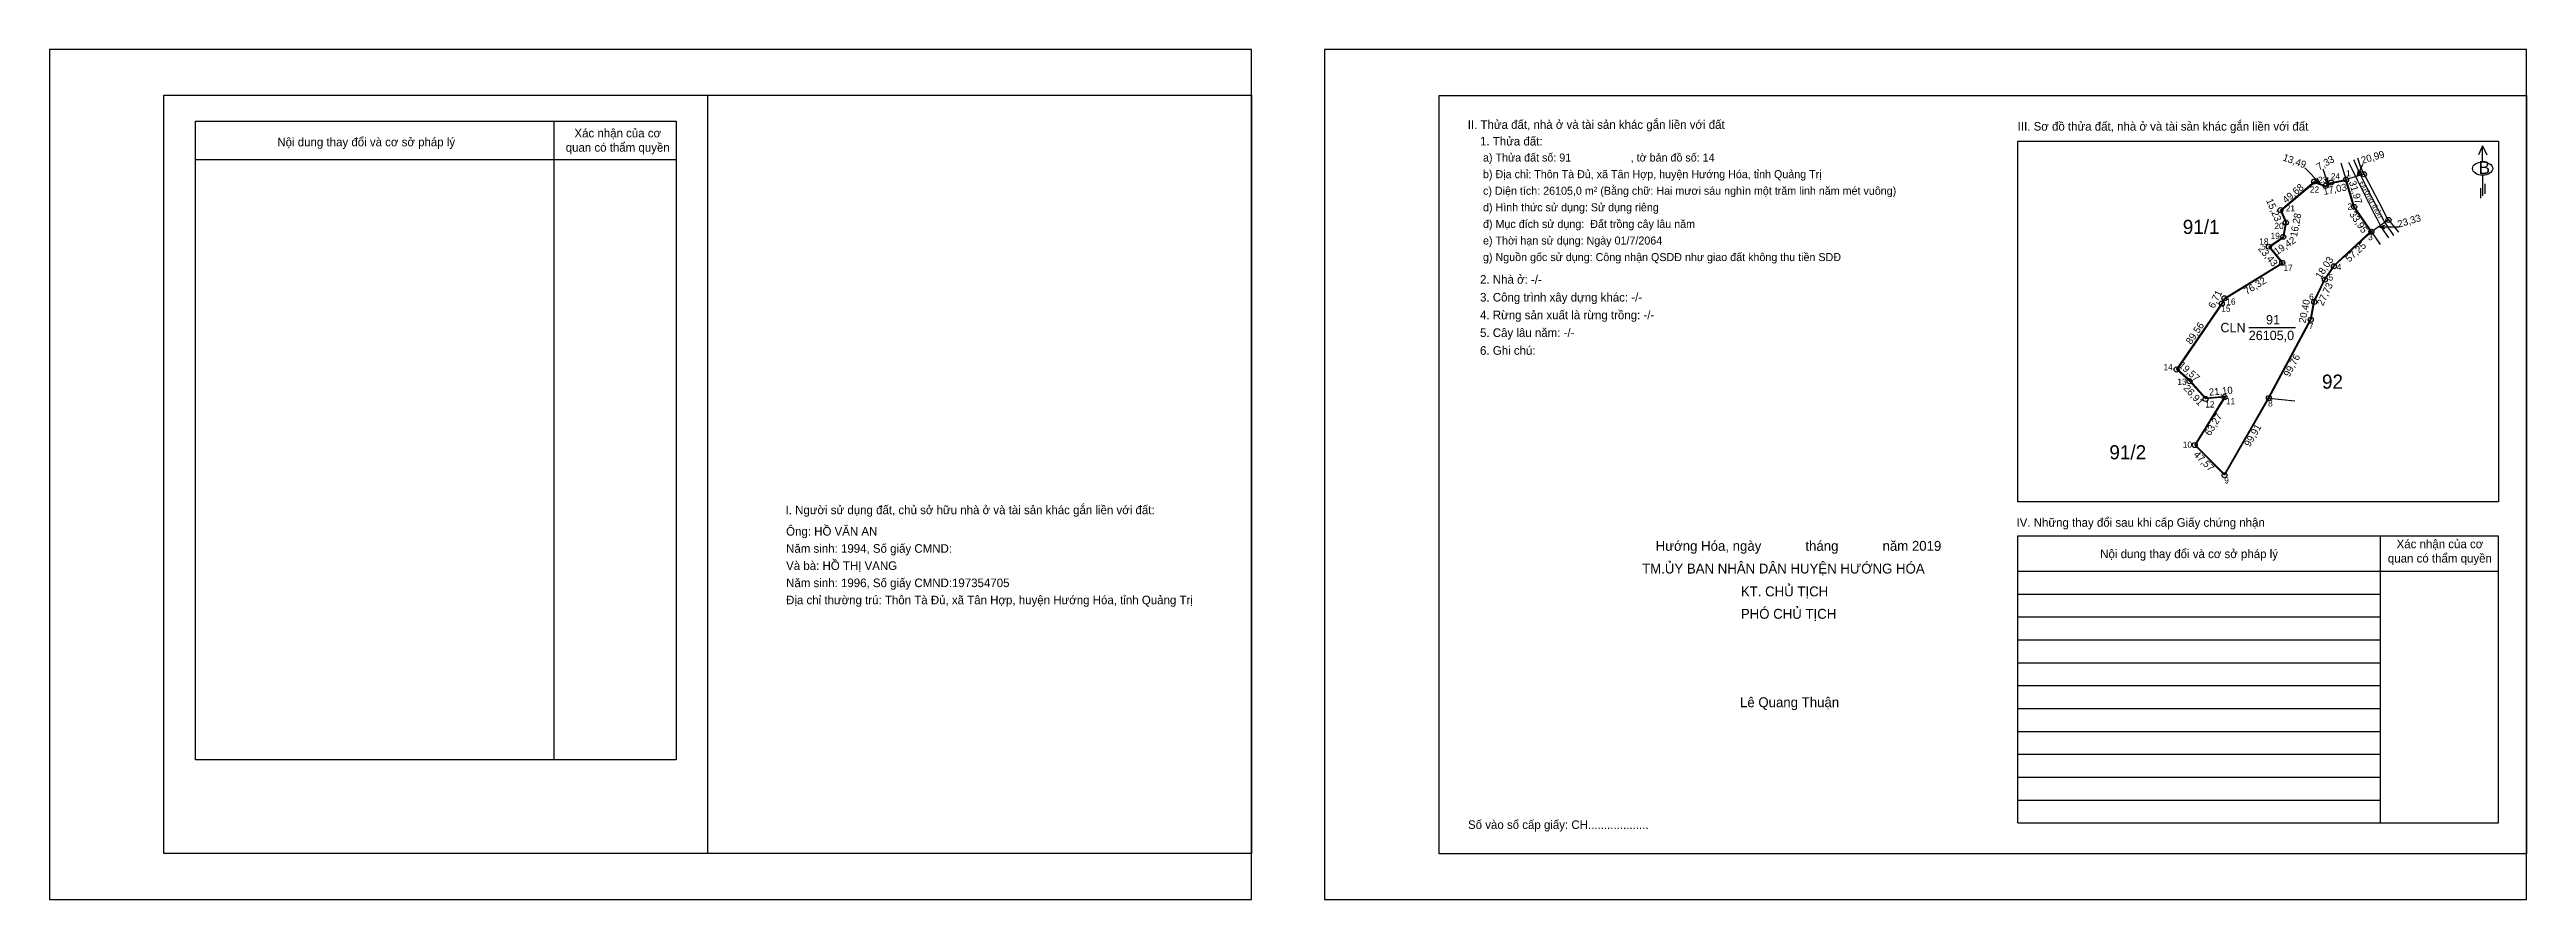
# Model space of a CAD drawing. Extents: x 550747 to 553528, y 1839705 to 1840659.
import ezdxf

# ---------------------------------------------------------------- set-up
doc = ezdxf.new("R2010")
doc.units = 0
for name, color, linetype in [('CanhThua', 7, 'Continuous'), ('ChieuDaiCanhThua', 7, 'Continuous'), ('Khung', 7, 'Continuous'), ('KhungInTrang1', 7, 'Continuous'), ('KhungInTrang2', 7, 'Continuous'), ('Level 19', 7, 'Continuous'), ('Level 2', 7, 'Continuous'), ('Level 22', 7, 'Continuous'), ('Level 23', 7, 'Continuous'), ('Level 35', 7, 'Continuous'), ('MocDinhThua', 7, 'Continuous'), ('NhanDiaChinhThua', 7, 'Continuous'), ('NhanTuCan', 7, 'Continuous'), ('ON', 7, 'Continuous'), ('RauThua', 7, 'Continuous'), ('SoHieuDinhThua', 7, 'Continuous'), ('Template', 7, 'Continuous'), ('ThongTin', 7, 'Continuous')]:
    doc.layers.add(name, color=color, linetype=linetype)

msp = doc.modelspace()

# ---------------------------------------------------------------- linework, layer by layer
at = {"layer": 'CanhThua'}
for p, q in [((553252, 1840479), (553290, 1840511)), ((553290, 1840511), (553302.7, 1840506.3)), ((553302.7, 1840506.3), (553309, 1840510)), ((553309, 1840510), (553325.7, 1840513.3)), ((553325.7, 1840513.3), (553334.8, 1840482.7)), ((553258, 1840465), (553252, 1840479)), ((553334.8, 1840482.7), (553354.1, 1840454.8)), ((553239, 1840438), (553255, 1840449)), ((553255, 1840449), (553258, 1840465)), ((553354.1, 1840454.8), (553312, 1840416)), ((553254, 1840420), (553239, 1840438)), ((553189, 1840380), (553254, 1840420)), ((553302, 1840401), (553290, 1840376)), ((553312, 1840416), (553302, 1840401)), ((553135.4, 1840300.1), (553186, 1840374)), ((553186, 1840374), (553189, 1840380)), ((553290, 1840376), (553286, 1840356)), ((553286, 1840356), (553239, 1840268)), ((553150, 1840287), (553135.4, 1840300.1)), ((553168, 1840267), (553150, 1840287)), ((553155.7, 1840215.2), (553189, 1840269)), ((553189, 1840269), (553168, 1840267)), ((553239, 1840268), (553189.2, 1840181.4)), ((553189.2, 1840181.4), (553155.7, 1840215.2))]:
    msp.add_line(p, q, dxfattribs=at)
at = {"layer": 'Khung'}
for p, q in [((552307.2, 1840607.9), (553528.2, 1840607.9)), ((552307.2, 1839756.4), (552307.2, 1840607.9)), ((552957.2, 1840151.4), (552957.2, 1840556.6)), ((552957.2, 1840556.6), (553497, 1840556.6)), ((553497, 1840556.6), (553497, 1840151.4)), ((553497, 1840151.4), (552957.2, 1840151.4))]:
    msp.add_line(p, q, dxfattribs=at)
msp.add_lwpolyline([(552096.5, 1839756.5), (550875.4, 1839756.5), (550875.4, 1840608), (552096.5, 1840608)], close=True, dxfattribs=at)
for points in [[(551485.9, 1840608), (551485.9, 1839756.5)], [(553528.2, 1840607.9), (553528.2, 1839756.4), (552307.2, 1839756.4)]]:
    msp.add_lwpolyline(points, dxfattribs=at)
at = {"layer": 'KhungInTrang1'}
msp.add_lwpolyline([(550746.9, 1840659.3), (550746.9, 1839705), (552096.5, 1839705), (552096.5, 1840659.3)], close=True, dxfattribs=at)
at = {"layer": 'KhungInTrang2'}
msp.add_lwpolyline([(552178.7, 1840659.3), (552178.7, 1839705), (553528.2, 1839705), (553528.2, 1840659.3)], close=True, dxfattribs=at)
at = {"layer": 'Level 2'}
msp.add_lwpolyline([(553353.1, 1840454.9), (553311.4, 1840416.5), (553301.3, 1840401.4), (553289.2, 1840376.3), (553285.2, 1840356.3), (553238.3, 1840268.4), (553189, 1840182.7), (553156.7, 1840215.3), (553190.5, 1840269.9), (553168.3, 1840267.8), (553150.6, 1840287.6), (553136.5, 1840300.2), (553186.7, 1840373.6), (553189.6, 1840379.4), (553255.2, 1840419.8), (553240.2, 1840437.8), (553255.7, 1840448.5), (553258.8, 1840465.1), (553253, 1840478.8), (553290.2, 1840510.1), (553302.7, 1840505.4), (553309.3, 1840509.2), (553325.1, 1840512.4), (553334.1, 1840482.4)], close=True, dxfattribs=at)
at = {"layer": 'Level 22'}
for points in [[(553328.3, 1840533), (553332.2, 1840525.4), (553338.3, 1840512.9), (553348.1, 1840492.9), (553357.6, 1840474.3), (553360.4, 1840468.7), (553364.4, 1840461.5), (553365.1, 1840460.4), (553367.5, 1840456.6), (553371.4, 1840450.5), (553373.3, 1840448)], [(553333.9, 1840535.9), (553335.8, 1840531.3), (553341.2, 1840519.9), (553348.4, 1840505.4), (553361.1, 1840480.8), (553363.9, 1840474.9), (553367.4, 1840468.5), (553368.6, 1840466.4), (553373.8, 1840458.1), (553374.3, 1840457.3), (553378.9, 1840450.5)]]:
    msp.add_lwpolyline(points, dxfattribs=at)
at = {"layer": 'Level 23'}
msp.add_line((553343.3, 1840524.2), (553362.3, 1840487.8), dxfattribs=at)
for points in [[(553338.5, 1840537.7), (553342.2, 1840526.3), (553343.3, 1840524.2)], [(553362.3, 1840487.8), (553371.3, 1840470.5), (553384.6, 1840454.2)]]:
    msp.add_lwpolyline(points, dxfattribs=at)
at = {"layer": 'Level 35'}
for p, q in [((553296.7, 1840508.8), (553279.2, 1840526.6)), ((553296.7, 1840508.8), (553290.7, 1840512.3)), ((553296.7, 1840508.8), (553293.3, 1840514.9)), ((553305.7, 1840508.6), (553299.8, 1840524.9)), ((553305.7, 1840508.6), (553301.7, 1840514.3)), ((553305.7, 1840508.6), (553305.1, 1840515.5)), ((553345.8, 1840519.3), (553325.7, 1840513.3)), ((553338.5, 1840517.3), (553344.6, 1840530.5)), ((553338.5, 1840517.3), (553339.7, 1840524.2)), ((553338.5, 1840517.3), (553342.9, 1840522.7)), ((553373.3, 1840468), (553354.1, 1840454.8)), ((553362.5, 1840460.3), (553369.3, 1840462.1)), ((553362.5, 1840460.3), (553384.8, 1840460.3)), ((553362.5, 1840460.3), (553369.3, 1840458.5))]:
    msp.add_line(p, q, dxfattribs=at)
at = {"layer": 'MocDinhThua'}
for centre in [(553290, 1840511), (553302.7, 1840506.3), (553309, 1840510), (553325.7, 1840513.3), (553345.8, 1840519.3), (553252, 1840479), (553334.8, 1840482.7), (553255, 1840449), (553258, 1840465), (553354.1, 1840454.8), (553373.3, 1840468), (553239, 1840438), (553254, 1840420), (553302, 1840401), (553312, 1840416), (553186, 1840374), (553189, 1840380), (553290, 1840376), (553286, 1840356), (553135.4, 1840300.1), (553150, 1840287), (553168, 1840267), (553189, 1840269), (553239, 1840268), (553155.7, 1840215.2), (553189.2, 1840181.4)]:
    msp.add_circle(centre, 2.84, dxfattribs=at)
at = {"layer": 'NhanDiaChinhThua'}
msp.add_line((553216.4, 1840347.2), (553268.9, 1840347.2), dxfattribs=at)
at = {"layer": 'ON'}
for p, q in [((550910.8, 1840579), (551450.6, 1840579)), ((550910.8, 1839861.8), (550910.8, 1840579)), ((551450.6, 1840579), (551450.6, 1839861.8)), ((550910.8, 1840536), (551450.6, 1840536)), ((552957.2, 1840113.3), (553497, 1840113.3)), ((553363.8, 1840113.3), (553363.8, 1839791)), ((552957.2, 1840073.7), (553497, 1840073.7)), ((552957.2, 1840047.9), (553363.8, 1840047.9)), ((552957.2, 1840022.2), (553363.8, 1840022.2)), ((552957.2, 1839996.5), (553363.8, 1839996.5)), ((552957.2, 1839970.8), (553363.8, 1839970.8)), ((552957.2, 1839945.1), (553363.8, 1839945.1)), ((552957.2, 1839919.4), (553363.8, 1839919.4)), ((552957.2, 1839893.7), (553363.8, 1839893.7)), ((552957.2, 1839868), (553363.8, 1839868)), ((552957.2, 1839842.3), (553363.8, 1839842.3)), ((552957.2, 1839816.6), (553363.8, 1839816.6))]:
    msp.add_line(p, q, dxfattribs=at)
for points in [[(551313.3, 1840579), (551313.3, 1839861.8)], [(552957.2, 1839791), (552957.2, 1840113.3)], [(553497, 1839791), (553497, 1840113.3)], [(551450.6, 1839861.8), (550910.8, 1839861.8)]]:
    msp.add_lwpolyline(points, dxfattribs=at)
at = {"layer": 'RauThua'}
for p, q in [((553325.7, 1840513.3), (553320.2, 1840531.8)), ((553354.1, 1840454.8), (553364.1, 1840440.4)), ((553239, 1840268), (553268, 1840265))]:
    msp.add_line(p, q, dxfattribs=at)
at = {"layer": 'Template'}
for p, q in [((553478.9, 1840551.4), (553474.3, 1840541.2)), ((553478.9, 1840533.2), (553478.9, 1840551.4)), ((553478.9, 1840551.4), (553483.6, 1840541.2)), ((553479, 1840518.2), (553479, 1840495.2)), ((553481.6, 1840508.6), (553481.6, 1840497.4)), ((553476.6, 1840503.8), (553476.6, 1840492.6)), ((552957.2, 1839791), (553497, 1839791))]:
    msp.add_line(p, q, dxfattribs=at)
msp.add_ellipse((553479, 1840525.7), major_axis=(11.4, 0), ratio=0.655849, dxfattribs=at)

# ---------------------------------------------------------------- texts
at = {"layer": 'ChieuDaiCanhThua'}
for s, height, rotation, p in [('13,49', 8, 339.7521, (553253.9, 1840535.1)), ('7,33', 8, 30.065, (553295.4, 1840523.4)), ('20,99', 8, 16.6323, (553343.9, 1840530.9)), ('49,68', 8, 40.1009, (553258.4, 1840486.1)), ('17,03', 8, 11.3099, (553300.8, 1840496)), ('31,97', 8, 286.6323, (553328.8, 1840510.7)), ('Đường thôn', 6.33, 298.9755, (553340.1, 1840509.4)), ('15,23', 8, 293.1986, (553235.7, 1840490)), ('33,95', 8, 304.598, (553328.9, 1840474.3)), ('19,42', 8, 34.5085, (553248.1, 1840428.2)), ('16,28', 8, 79.3803, (553270.5, 1840448.5)), ('23,33', 8, 16.6323, (553384.8, 1840459.3)), ('23,43', 8, 309.8056, (553226.4, 1840435.4)), ('18,03', 8, 56.3099, (553297.2, 1840401.2)), ('57,25', 8, 42.6144, (553329.3, 1840420.1)), ('76,32', 8, 31.6075, (553214.1, 1840383.7)), ('27,73', 8, 64.359, (553299.7, 1840371)), ('6,71', 8, 63.4349, (553177.5, 1840368)), ('20,40', 8, 78.6901, (553280.1, 1840351.6)), ('89,56', 8, 55.6285, (553151.6, 1840327.6)), ('99,76', 8, 61.8937, (553261.9, 1840291)), ('19,57', 8, 318.065, (553137, 1840303.8)), ('26,91', 8, 311.9872, (553142.5, 1840278.6)), ('21,10', 8, 5.4403, (553172, 1840270.6)), ('63,27', 8, 58.2442, (553173, 1840224.9)), ('99,91', 8, 60.0887, (553217.6, 1840212.6)), ('47,57', 8, 314.7275, (553153.9, 1840203.9))]:
    msp.add_text(s, height=height, rotation=rotation, dxfattribs=at).set_placement(p)
at = {"layer": 'Level 19'}
for s, p in [('91/1', (553142.3, 1840452.3)), ('91/2', (553059.9, 1840199.2))]:
    msp.add_text(s, height=15.86, dxfattribs=at).set_placement(p)
at = {"layer": 'NhanDiaChinhThua'}
for s, p in [('CLN', (553184.6, 1840341.9)), ('26105,0', (553216.4, 1840333.1)), ('91', (553235.8, 1840350.7))]:
    msp.add_text(s, height=10.54, dxfattribs=at).set_placement(p)
at = {"layer": 'NhanTuCan'}
msp.add_text('92', height=15.86, dxfattribs=at).set_placement((553298.6, 1840278.5))
at = {"layer": 'ON'}
for s, height, p in [('Nội dung thay đổi và cơ sở pháp lý', 9.64, (551002.7, 1840550.7)), ('Xác nhận của cơ ', 9.64, (551336.3, 1840560.7)), ('quan có thẩm quyền', 9.64, (551326.5, 1840544.6)), ('I. Người sử dụng đất, chủ sở hữu nhà ở và tài sản khác gắn liền với đất:', 9.64, (551573.4, 1840137.6)), ('IV. Những thay đổi sau khi cấp Giấy chứng nhận', 9.64, (552955.6, 1840123.5)), ('Nội dung thay đổi và cơ sở pháp lý', 9.64, (553049.6, 1840088.3)), ('quan có thẩm quyền', 9.64, (553372.6, 1840083.3)), ('Xác nhận của cơ ', 9.64, (553382.4, 1840099.4)), ('Lê Quang Thuận', 11.097, (552645.1, 1839920.9))]:
    msp.add_text(s, height=height, dxfattribs=at).set_placement(p)
at = {"layer": 'SoHieuDinhThua'}
for s, p in [('22', (553285, 1840498.6)), ('23', (553294.3, 1840509.6)), ('24', (553308.5, 1840513.5)), ('1', (553325.6, 1840516.8)), ('21', (553257.9, 1840477.5)), ('2', (553327.2, 1840479.7)), ('19', (553240.9, 1840446.7)), ('20', (553245.2, 1840457.8)), ('3', (553350.4, 1840445.3)), ('18', (553228.2, 1840440.3)), ('17', (553255.3, 1840410.8)), ('5', (553305.9, 1840400)), ('4', (553315.2, 1840411.8)), ('15', (553185.5, 1840365)), ('16', (553191.2, 1840372.9)), ('6', (553284.1, 1840378.3)), ('7', (553283.9, 1840345.4)), ('14', (553120.6, 1840299.3)), ('13', (553136.2, 1840282.8)), ('12', (553167.6, 1840257.4)), ('11', (553190.7, 1840261.1)), ('8', (553238.1, 1840258.6)), ('10', (553142.3, 1840212.2)), ('9', (553188.9, 1840172.1))]:
    msp.add_text(s, height=7, dxfattribs=at).set_placement(p)
at = {"layer": 'Template'}
for s, height, p in [('II. Thửa đất, nhà ở và tài sản khác gắn liền với đất', 9.64, (552339.4, 1840570.3)), ('III. Sơ đồ thửa đất, nhà ở và tài sản khác gắn liền với đất', 9.64, (552956.9, 1840568.3)), ('B', 14.5, (553474.4, 1840519.6)), ('Hướng Hóa, ngày            tháng            năm 2019', 11.097, (552550.4, 1840096.5)), ('TM.ỦY BAN NHÂN DÂN HUYỆN HƯỚNG HÓA', 11.097, (552535.2, 1840071)), ('KT. CHỦ TỊCH', 11.097, (552646.1, 1840045.4)), ('PHÓ CHỦ TỊCH', 11.097, (552646.1, 1840020.2)), ('Số vào sổ cấp giấy: CH...................', 9.64, (552339.7, 1839784.2))]:
    msp.add_text(s, height=height, dxfattribs=at).set_placement(p)
at = {"layer": 'ThongTin'}
for s, height, p in [('1. Thửa đất: ', 9.64, (552353.2, 1840551.6)), (' a) Thửa đất số: 91                    , tờ bản đồ số: 14', 8.997, (552353.2, 1840533.6)), (' c) Diện tích: 26105,0 m² (Bằng chữ: Hai mươi sáu nghìn một trăm linh năm mét vuông)', 8.997, (552353.2, 1840496.3)), (' b) Địa chỉ: Thôn Tà Đủ, xã Tân Hợp, huyện Hướng Hóa, tỉnh Quảng Trị', 8.997, (552353.2, 1840514.9)), (' d) Hình thức sử dụng: Sử dụng riêng', 8.997, (552353.2, 1840477.7)), (' đ) Mục đích sử dụng:  Đất trồng cây lâu năm', 8.997, (552353.2, 1840459)), (' e) Thời hạn sử dụng: Ngày 01/7/2064', 8.997, (552353.2, 1840440.4)), (' g) Nguồn gốc sử dụng: Công nhận QSDĐ như giao đất không thu tiền SDĐ', 8.997, (552353.2, 1840421.8)), ('2. Nhà ở: -/-', 9.64, (552353.2, 1840396.4)), ('4. Rừng sản xuất là rừng trồng: -/-', 9.64, (552353.2, 1840356.5)), ('3. Công trình xây dựng khác: -/-', 9.64, (552353.2, 1840376.4)), ('5. Cây lâu năm: -/-', 9.64, (552353.2, 1840336.6)), ('6. Ghi chú:', 9.64, (552353.2, 1840316.6)), ('Ông: HỒ VĂN AN', 9.64, (551574, 1840113.6)), ('Và bà: HỒ THỊ VANG', 9.64, (551574, 1840075)), ('Năm sinh: 1994, Số giấy CMND:', 9.64, (551574, 1840094.3)), ('Năm sinh: 1996, Số giấy CMND:197354705', 9.64, (551574, 1840055.7)), ('Địa chỉ thường trú: Thôn Tà Đủ, xã Tân Hợp, huyện Hướng Hóa, tỉnh Quảng Trị', 9.64, (551574, 1840036.5))]:
    msp.add_text(s, height=height, dxfattribs=at).set_placement(p)

doc.saveas('drawing.dxf')
